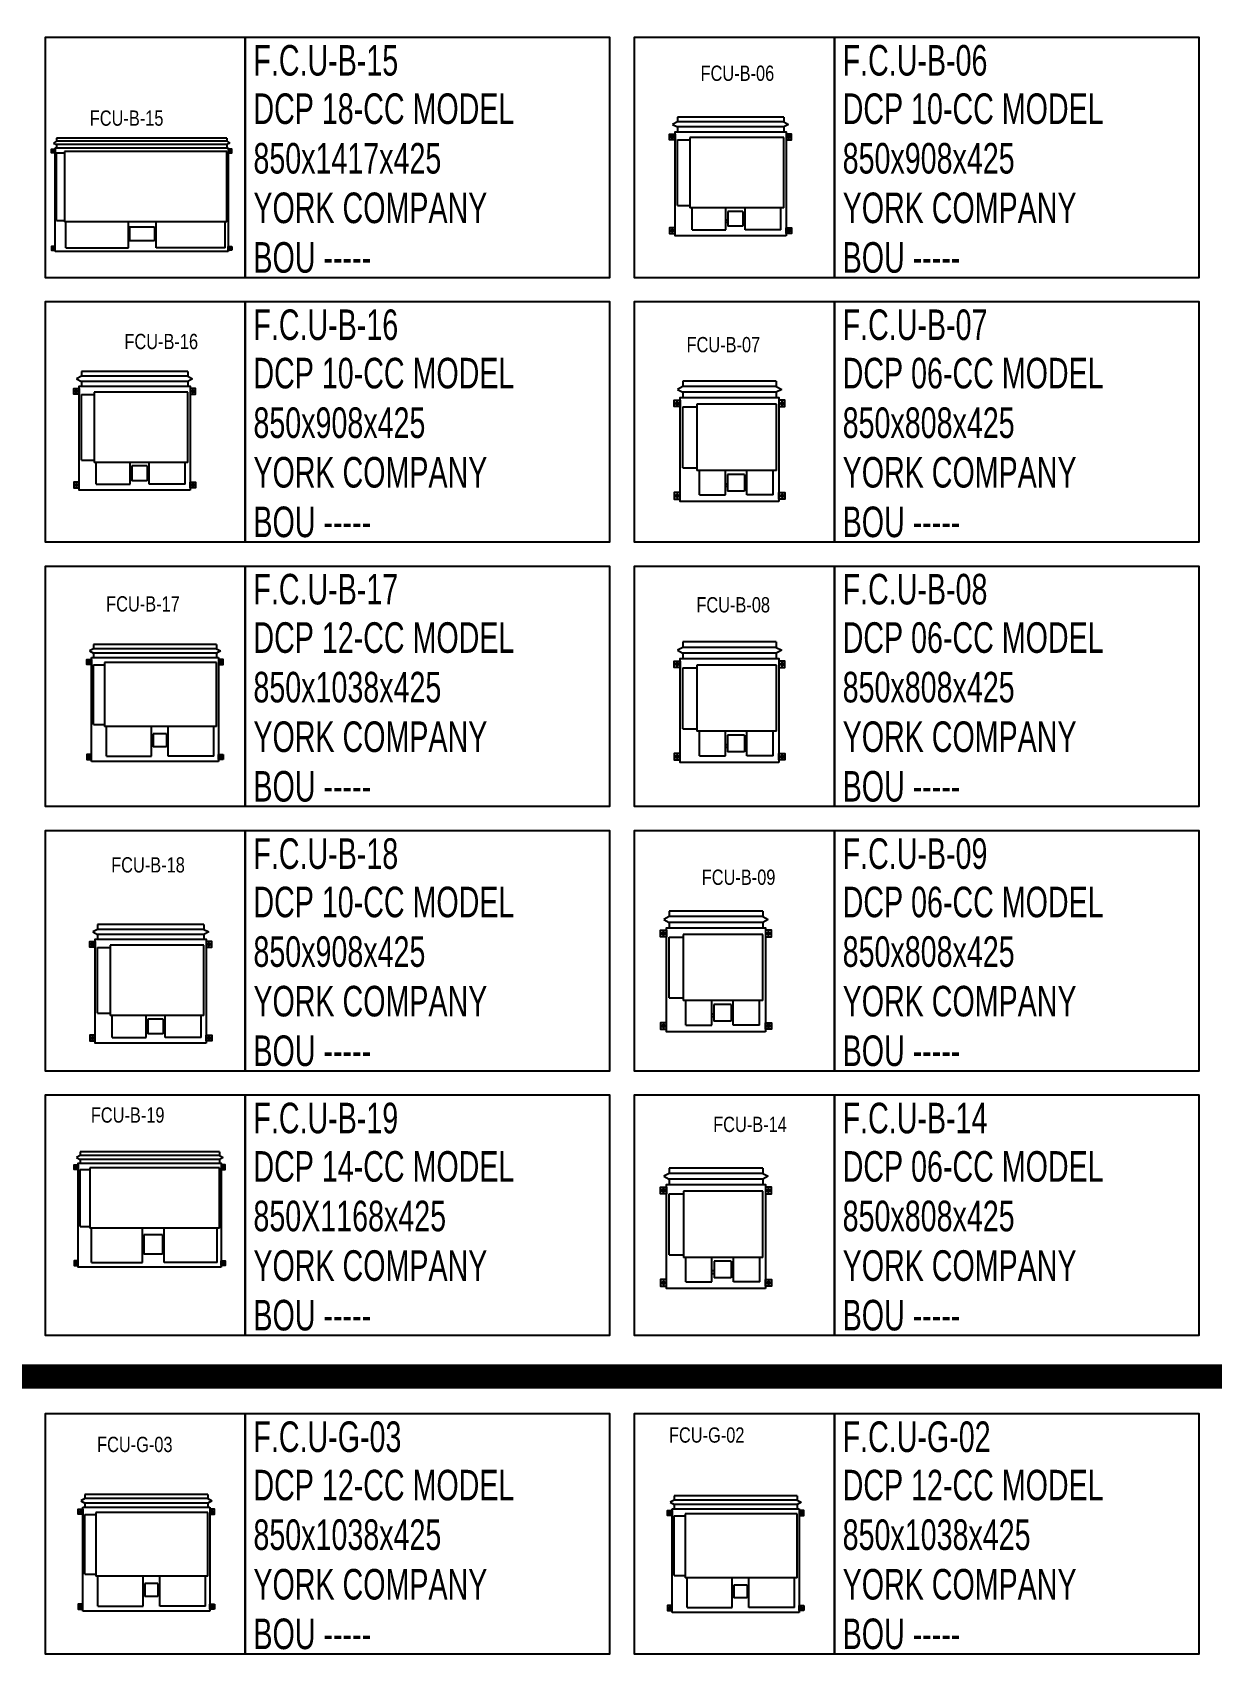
# Model space of a CAD drawing. Header units: millimetres. Extents: x -21221 to 1625077, y -149981 to 356550.
# Drawn here: x 251080 to 260711, y 141794 to 155180 of the extents above; entities that cross this region are included whole.
import ezdxf
from ezdxf.enums import TextEntityAlignment as Align

# ---------------------------------------------------------------- set-up
doc = ezdxf.new("R2010")
doc.units = ezdxf.units.MM
doc.header["$LTSCALE"] = 1000
doc.header["$MEASUREMENT"] = 0
doc.layers.get('0').update_dxf_attribs({"linetype": 'CONTINUOUS'})
doc.layers.add('12- EQUIPMENT HVAC', color=12, linetype='CONTINUOUS')
doc.styles.add('STENCIL', font='stencil.shx')
doc.styles.add('TEXT-P', font='stencil.shx', dxfattribs={"height": 0.3})

# ---------------------------------------------------------------- blocks, each defined once
blk = doc.blocks.new('FCU-B-08')
for p, q in [((-382, 47), (-426, 24)), ((-426, 24), (-382, 0)), ((382, 91), (-382, 91)), ((-382, 91), (-382, 47)), ((382, 47), (-382, 47)), ((382, 0), (-382, 0)), ((382, 91), (382, 47)), ((382, 47), (426, 24)), ((426, 24), (382, 0)), ((-408, -91), (-450, -91)), ((-429, -112), (-429, -70)), ((-383, -618), (-383, -119)), ((-383, -119), (-267, -119)), ((-382, 0), (-382, -44)), ((383, -98), (-267, -98)), ((-267, -98), (-267, -639)), ((382, 0), (382, -44)), ((383, -639), (383, -98)), ((408, -91), (450, -91)), ((429, -112), (429, -70)), ((-383, -618), (-267, -618)), ((383, -639), (-267, -639)), ((-246, -839), (-246, -639)), ((-33, -839), (-33, -639)), ((142, -839), (142, -639)), ((357, -839), (357, -639)), ((-16, -750), (-33, -750)), ((-16, -771), (-33, -771)), ((-16, -671), (-16, -807)), ((123, -671), (-16, -671)), ((123, -671), (123, -807)), ((142, -750), (123, -750)), ((142, -771), (123, -771)), ((-408, -847), (-450, -847)), ((-429, -826), (-429, -868)), ((-246, -839), (-33, -839)), ((123, -807), (-16, -807)), ((357, -839), (142, -839)), ((408, -847), (450, -847)), ((429, -826), (429, -868))]:
    blk.add_line(p, q)
for points in [[(-404, -65), (-404, -117), (-453, -117), (-453, -65)], [(404, -894), (-404, -894), (-404, -44), (404, -44)], [(404, -65), (404, -117), (453, -117), (453, -65)], [(-404, -873), (-404, -820), (-453, -820), (-453, -873)], [(404, -873), (404, -820), (453, -820), (453, -873)]]:
    blk.add_lwpolyline(points, close=True)
for centre, radius in [((-429, -91), 11.5), ((-429, -91), 8.59), ((429, -91), 11.5), ((429, -91), 8.59), ((-429, -847), 11.5), ((-429, -847), 8.59), ((429, -847), 11.5), ((429, -847), 8.59)]:
    blk.add_circle(centre, radius)
blk = doc.blocks.new('FCU-B-07')
for p, q in [((-382, 47), (-426, 24)), ((-426, 24), (-382, 0)), ((382, 91), (-382, 91)), ((-382, 91), (-382, 47)), ((382, 47), (-382, 47)), ((382, 0), (-382, 0)), ((382, 91), (382, 47)), ((382, 47), (426, 24)), ((426, 24), (382, 0)), ((-408, -91), (-450, -91)), ((-429, -112), (-429, -70)), ((-383, -618), (-383, -119)), ((-383, -119), (-267, -119)), ((-382, 0), (-382, -44)), ((383, -98), (-267, -98)), ((-267, -98), (-267, -639)), ((382, 0), (382, -44)), ((383, -639), (383, -98)), ((408, -91), (450, -91)), ((429, -112), (429, -70)), ((-383, -618), (-267, -618)), ((383, -639), (-267, -639)), ((-246, -839), (-246, -639)), ((-33, -839), (-33, -639)), ((142, -839), (142, -639)), ((357, -839), (357, -639)), ((-16, -750), (-33, -750)), ((-16, -771), (-33, -771)), ((-16, -671), (-16, -807)), ((123, -671), (-16, -671)), ((123, -671), (123, -807)), ((142, -750), (123, -750)), ((142, -771), (123, -771)), ((-408, -847), (-450, -847)), ((-429, -826), (-429, -868)), ((-246, -839), (-33, -839)), ((123, -807), (-16, -807)), ((357, -839), (142, -839)), ((408, -847), (450, -847)), ((429, -826), (429, -868))]:
    blk.add_line(p, q)
for points in [[(-404, -65), (-404, -117), (-453, -117), (-453, -65)], [(404, -894), (-404, -894), (-404, -44), (404, -44)], [(404, -65), (404, -117), (453, -117), (453, -65)], [(-404, -873), (-404, -820), (-453, -820), (-453, -873)], [(404, -873), (404, -820), (453, -820), (453, -873)]]:
    blk.add_lwpolyline(points, close=True)
for centre, radius in [((-429, -91), 11.5), ((-429, -91), 8.59), ((429, -91), 11.5), ((429, -91), 8.59), ((-429, -847), 11.5), ((-429, -847), 8.59), ((429, -847), 11.5), ((429, -847), 8.59)]:
    blk.add_circle(centre, radius)
blk = doc.blocks.new('FCU-B-06')
for p, q in [((-434, 42), (-474, 21)), ((-474, 21), (-434, 0)), ((434, 81), (-434, 81)), ((-434, 81), (-434, 42)), ((434, 42), (-434, 42)), ((434, 0), (-434, 0)), ((434, 81), (434, 42)), ((434, 42), (474, 21)), ((474, 21), (434, 0)), ((-457, -81), (-495, -81)), ((-476, -100), (-476, -62)), ((-435, -643), (-435, -106)), ((-435, -106), (-332, -106)), ((-434, 0), (-434, -39)), ((435, -87), (-332, -87)), ((-332, -87), (-332, -662)), ((434, 0), (434, -39)), ((435, -662), (435, -87)), ((457, -81), (495, -81)), ((476, -100), (476, -62)), ((-435, -643), (-332, -643)), ((435, -662), (-332, -662)), ((-314, -841), (-314, -662)), ((-38, -841), (-38, -662)), ((118, -841), (118, -662)), ((412, -841), (412, -662)), ((-23, -761), (-38, -761)), ((-23, -780), (-38, -780)), ((-23, -691), (-23, -812)), ((101, -691), (-23, -691)), ((101, -691), (101, -812)), ((118, -761), (101, -761)), ((118, -780), (101, -780)), ((-457, -847), (-495, -847)), ((-476, -828), (-476, -866)), ((-314, -841), (-38, -841)), ((101, -812), (-23, -812)), ((412, -841), (118, -841)), ((457, -847), (495, -847)), ((476, -828), (476, -866))]:
    blk.add_line(p, q)
for points in [[(-454, -58), (-454, -104), (-498, -104), (-498, -58)], [(454, -889), (-454, -889), (-454, -39), (454, -39)], [(454, -58), (454, -104), (498, -104), (498, -58)], [(-454, -870), (-454, -824), (-498, -824), (-498, -870)], [(454, -870), (454, -824), (498, -824), (498, -870)]]:
    blk.add_lwpolyline(points, close=True)
for centre, radius in [((-476, -81), 10.2), ((-476, -81), 7.65), ((476, -81), 10.2), ((476, -81), 7.65), ((-476, -847), 10.2), ((-476, -847), 7.65), ((476, -847), 10.2), ((476, -847), 7.65)]:
    blk.add_circle(centre, radius)
blk = doc.blocks.new('FCU-B-09')
for p, q in [((-378, 70), (-421, 46)), ((-421, 46), (-378, 23)), ((387, 114), (-378, 114)), ((-378, 114), (-378, 70)), ((387, 70), (-378, 70)), ((387, 23), (-378, 23)), ((-378, 23), (-378, -21)), ((387, 114), (387, 70)), ((387, 70), (430, 46)), ((430, 46), (387, 23)), ((387, 23), (387, -21)), ((-403, -68), (-445, -68)), ((-424, -90), (-424, -47)), ((-378, -595), (-378, -97)), ((-378, -97), (-263, -97)), ((387, -76), (-263, -76)), ((-263, -76), (-263, -616)), ((387, -616), (387, -76)), ((412, -68), (454, -68)), ((433, -90), (433, -47)), ((-378, -595), (-263, -595)), ((387, -616), (-263, -616)), ((-242, -817), (-242, -616)), ((-29, -817), (-29, -616)), ((-12, -648), (-12, -785)), ((127, -648), (-12, -648)), ((127, -648), (127, -785)), ((146, -817), (146, -616)), ((361, -817), (361, -616)), ((-424, -803), (-424, -845)), ((-12, -727), (-29, -727)), ((-12, -749), (-29, -749)), ((127, -785), (-12, -785)), ((146, -727), (127, -727)), ((146, -749), (127, -749)), ((433, -803), (433, -845)), ((-403, -824), (-445, -824)), ((-242, -817), (-29, -817)), ((361, -817), (146, -817)), ((412, -824), (454, -824))]:
    blk.add_line(p, q)
for points in [[(-399, -42), (-399, -95), (-449, -95), (-449, -42)], [(409, -871), (-399, -871), (-399, -21), (409, -21)], [(409, -42), (409, -95), (458, -95), (458, -42)], [(-399, -850), (-399, -798), (-449, -798), (-449, -850)], [(409, -850), (409, -798), (458, -798), (458, -850)]]:
    blk.add_lwpolyline(points, close=True)
for centre, radius in [((-424, -68), 11.5), ((-424, -68), 8.59), ((433, -68), 11.5), ((433, -68), 8.59), ((-424, -824), 11.5), ((-424, -824), 8.59), ((433, -824), 11.5), ((433, -824), 8.59)]:
    blk.add_circle(centre, radius)
blk = doc.blocks.new('FCU-B-14')
for p, q in [((382, 135), (-382, 135)), ((-382, 135), (-382, 91)), ((382, 135), (382, 91)), ((-382, 91), (-426, 68)), ((-426, 68), (-382, 44)), ((382, 91), (-382, 91)), ((382, 44), (-382, 44)), ((-382, 44), (-382, 0)), ((382, 91), (426, 68)), ((426, 68), (382, 44)), ((382, 44), (382, 0)), ((-408, -47), (-450, -47)), ((-429, -68), (-429, -26)), ((-383, -574), (-383, -75)), ((-383, -75), (-267, -75)), ((383, -54), (-267, -54)), ((-267, -54), (-267, -595)), ((383, -595), (383, -54)), ((408, -47), (450, -47)), ((429, -68), (429, -26)), ((-383, -574), (-267, -574)), ((383, -595), (-267, -595)), ((-246, -796), (-246, -595)), ((-33, -796), (-33, -595)), ((-16, -627), (-16, -763)), ((123, -627), (-16, -627)), ((123, -627), (123, -763)), ((142, -796), (142, -595)), ((357, -796), (357, -595)), ((-408, -803), (-450, -803)), ((-429, -782), (-429, -824)), ((-246, -796), (-33, -796)), ((-16, -706), (-33, -706)), ((-16, -728), (-33, -728)), ((123, -763), (-16, -763)), ((142, -706), (123, -706)), ((142, -728), (123, -728)), ((357, -796), (142, -796)), ((408, -803), (450, -803)), ((429, -782), (429, -824))]:
    blk.add_line(p, q)
for points in [[(404, -850), (-404, -850), (-404, 0), (404, 0)], [(-404, -21), (-404, -74), (-453, -74), (-453, -21)], [(404, -21), (404, -74), (453, -74), (453, -21)], [(-404, -829), (-404, -776), (-453, -776), (-453, -829)], [(404, -829), (404, -776), (453, -776), (453, -829)]]:
    blk.add_lwpolyline(points, close=True)
for centre, radius in [((-429, -47), 11.5), ((-429, -47), 8.59), ((429, -47), 11.5), ((429, -47), 8.59), ((-429, -803), 11.5), ((-429, -803), 8.59), ((429, -803), 11.5), ((429, -803), 8.59)]:
    blk.add_circle(centre, radius)
blk = doc.blocks.new('FCU-B-15')
for p, q in [((-696, 52), (-721, 38)), ((-721, 38), (-696, 25)), ((-708, -850), (-708, 0)), ((-708, 0), (708, 0)), ((696, 77), (-696, 77)), ((-696, 77), (-696, 52)), ((696, 52), (-696, 52)), ((696, 25), (-696, 25)), ((-696, 25), (-696, 0)), ((696, 77), (696, 52)), ((696, 52), (721, 38)), ((721, 38), (696, 25)), ((696, 25), (696, 0)), ((708, 0), (708, -850)), ((-711, -27), (-734, -27)), ((-722, -39), (-722, -15)), ((-697, -595), (-697, -43)), ((-697, -43), (-631, -43)), ((697, -31), (-631, -31)), ((-631, -31), (-631, -607)), ((697, -607), (697, -31)), ((711, -27), (734, -27)), ((722, -39), (722, -15)), ((-697, -595), (-631, -595)), ((697, -607), (-631, -607)), ((-619, -819), (-619, -607)), ((-109, -819), (-109, -607)), ((-100, -651), (-100, -762)), ((106, -651), (-100, -651)), ((106, -651), (106, -762)), ((117, -819), (117, -607)), ((682, -819), (682, -607)), ((-100, -708), (-109, -708)), ((-100, -720), (-109, -720)), ((106, -762), (-100, -762)), ((117, -708), (107, -708)), ((117, -720), (107, -720)), ((-711, -823), (-734, -823)), ((-722, -811), (-722, -835)), ((708, -850), (-708, -850)), ((-619, -819), (-109, -819)), ((682, -819), (117, -819)), ((708, -838), (708, -808)), ((708, -808), (736, -808)), ((736, -838), (708, -838)), ((711, -823), (734, -823)), ((722, -811), (722, -835)), ((736, -808), (736, -838))]:
    blk.add_line(p, q)
for points in [[(-708, -12), (-708, -42), (-736, -42), (-736, -12)], [(708, -12), (708, -42), (736, -42), (736, -12)], [(-708, -838), (-708, -808), (-736, -808), (-736, -838)]]:
    blk.add_lwpolyline(points, close=True)
for centre, radius in [((-722, -27), 6.56), ((-722, -27), 4.9), ((722, -27), 6.56), ((722, -27), 4.9), ((-722, -823), 6.56), ((-722, -823), 4.9), ((722, -823), 6.56), ((722, -823), 4.9)]:
    blk.add_circle(centre, radius)
blk = doc.blocks.new('FCU-B-16')
for p, q in [((-434, 42), (-474, 21)), ((-474, 21), (-434, 0)), ((434, 81), (-434, 81)), ((-434, 81), (-434, 42)), ((434, 42), (-434, 42)), ((434, 0), (-434, 0)), ((434, 81), (434, 42)), ((434, 42), (474, 21)), ((474, 21), (434, 0)), ((-457, -81), (-495, -81)), ((-476, -100), (-476, -62)), ((-435, -643), (-435, -106)), ((-435, -106), (-332, -106)), ((-434, 0), (-434, -39)), ((435, -87), (-332, -87)), ((-332, -87), (-332, -662)), ((434, 0), (434, -39)), ((435, -662), (435, -87)), ((457, -81), (495, -81)), ((476, -100), (476, -62)), ((-435, -643), (-332, -643)), ((435, -662), (-332, -662)), ((-314, -841), (-314, -662)), ((-38, -841), (-38, -662)), ((118, -841), (118, -662)), ((412, -841), (412, -662)), ((-23, -761), (-38, -761)), ((-23, -780), (-38, -780)), ((-23, -691), (-23, -812)), ((101, -691), (-23, -691)), ((101, -691), (101, -812)), ((118, -761), (101, -761)), ((118, -780), (101, -780)), ((-457, -847), (-495, -847)), ((-476, -828), (-476, -866)), ((-314, -841), (-38, -841)), ((101, -812), (-23, -812)), ((412, -841), (118, -841)), ((457, -847), (495, -847)), ((476, -828), (476, -866))]:
    blk.add_line(p, q)
for points in [[(-454, -58), (-454, -104), (-498, -104), (-498, -58)], [(454, -889), (-454, -889), (-454, -39), (454, -39)], [(454, -58), (454, -104), (498, -104), (498, -58)], [(-454, -870), (-454, -824), (-498, -824), (-498, -870)], [(454, -870), (454, -824), (498, -824), (498, -870)]]:
    blk.add_lwpolyline(points, close=True)
for centre, radius in [((-476, -81), 10.2), ((-476, -81), 7.65), ((476, -81), 10.2), ((476, -81), 7.65), ((-476, -847), 10.2), ((-476, -847), 7.65), ((476, -847), 10.2), ((476, -847), 7.65)]:
    blk.add_circle(centre, radius)
blk = doc.blocks.new('FCU-B-17')
for p, q in [((-479, 55), (-513, 37)), ((-513, 37), (-479, 18)), ((525, 89), (-479, 89)), ((-479, 89), (-479, 55)), ((525, 55), (-479, 55)), ((525, 18), (-479, 18)), ((-479, 18), (-479, -16)), ((525, 89), (525, 55)), ((525, 55), (559, 37)), ((559, 37), (525, 18)), ((525, 18), (525, -16)), ((-499, -53), (-532, -53)), ((-516, -69), (-516, -36)), ((-496, -866), (-496, -16)), ((-496, -16), (542, -16)), ((-480, -564), (-480, -75)), ((-480, -75), (-390, -75)), ((525, -58), (-390, -58)), ((-390, -58), (-390, -580)), ((525, -580), (525, -58)), ((542, -16), (542, -866)), ((544, -53), (577, -53)), ((561, -69), (561, -36)), ((-480, -564), (-390, -564)), ((525, -580), (-390, -580)), ((-374, -824), (-374, -580)), ((-5, -824), (-5, -580)), ((9, -640), (9, -746)), ((117, -640), (9, -640)), ((117, -640), (117, -746)), ((132, -824), (132, -580)), ((505, -824), (505, -580)), ((9, -701), (-5, -701)), ((9, -718), (-5, -718)), ((117, -746), (9, -746)), ((132, -701), (117, -701)), ((132, -718), (117, -718)), ((-499, -829), (-532, -829)), ((-516, -813), (-516, -846)), ((542, -866), (-496, -866)), ((-374, -824), (-5, -824)), ((505, -824), (132, -824)), ((542, -850), (542, -809)), ((542, -809), (580, -809)), ((580, -850), (542, -850)), ((544, -829), (577, -829)), ((561, -813), (561, -846)), ((580, -809), (580, -850))]:
    blk.add_line(p, q)
for points in [[(-496, -32), (-496, -73), (-535, -73), (-535, -32)], [(542, -32), (542, -73), (580, -73), (580, -32)], [(-496, -850), (-496, -809), (-535, -809), (-535, -850)]]:
    blk.add_lwpolyline(points, close=True)
for centre, radius in [((-516, -53), 8.96), ((-516, -53), 6.69), ((561, -53), 8.96), ((561, -53), 6.69), ((-516, -829), 8.96), ((-516, -829), 6.69), ((561, -829), 8.96), ((561, -829), 6.69)]:
    blk.add_circle(centre, radius)
blk = doc.blocks.new('FCU-B-18')
for p, q in [((-407, 81), (-447, 60)), ((-447, 60), (-407, 39)), ((461, 120), (-407, 120)), ((-407, 120), (-407, 81)), ((461, 81), (-407, 81)), ((461, 39), (-407, 39)), ((-407, 39), (-407, 0)), ((461, 120), (461, 81)), ((461, 81), (501, 60)), ((501, 60), (461, 39)), ((461, 39), (461, 0)), ((-430, -42), (-468, -42)), ((-449, -61), (-449, -23)), ((-408, -604), (-408, -67)), ((-408, -67), (-305, -67)), ((462, -48), (-305, -48)), ((-305, -48), (-305, -623)), ((462, -623), (462, -48)), ((484, -42), (522, -42)), ((503, -61), (503, -23)), ((-408, -604), (-305, -604)), ((462, -623), (-305, -623)), ((-287, -802), (-287, -623)), ((-11, -802), (-11, -623)), ((4, -652), (4, -773)), ((128, -652), (4, -652)), ((128, -652), (128, -773)), ((145, -802), (145, -623)), ((439, -802), (439, -623)), ((-449, -789), (-449, -827)), ((-287, -802), (-11, -802)), ((4, -722), (-11, -722)), ((4, -741), (-11, -741)), ((128, -773), (4, -773)), ((145, -722), (128, -722)), ((145, -741), (128, -741)), ((439, -802), (145, -802)), ((503, -789), (503, -827)), ((-430, -808), (-468, -808)), ((484, -808), (522, -808))]:
    blk.add_line(p, q)
for points in [[(481, -850), (-427, -850), (-427, 0), (481, 0)], [(-427, -19), (-427, -65), (-471, -65), (-471, -19)], [(481, -19), (481, -65), (525, -65), (525, -19)], [(-427, -831), (-427, -785), (-471, -785), (-471, -831)], [(481, -831), (481, -785), (525, -785), (525, -831)]]:
    blk.add_lwpolyline(points, close=True)
for centre, radius in [((-449, -42), 10.2), ((-449, -42), 7.65), ((503, -42), 10.2), ((503, -42), 7.65), ((-449, -808), 10.2), ((-449, -808), 7.65), ((503, -808), 10.2), ((503, -808), 7.65)]:
    blk.add_circle(centre, radius)
blk = doc.blocks.new('FCU-B-19')
for p, q in [((-551, 43), (-581, 27)), ((-581, 27), (-551, 10)), ((587, 73), (-551, 73)), ((-551, 73), (-551, 43)), ((587, 43), (-551, 43)), ((587, 10), (-551, 10)), ((-551, 10), (-551, -20)), ((587, 73), (587, 43)), ((587, 43), (617, 27)), ((617, 27), (587, 10)), ((587, 10), (587, -20)), ((-568, -53), (-598, -53)), ((-583, -67), (-583, -38)), ((-551, -537), (-551, -72)), ((-551, -72), (-471, -72)), ((587, -58), (-471, -58)), ((-471, -58), (-471, -552)), ((587, -552), (587, -58)), ((604, -53), (634, -53)), ((619, -67), (619, -38)), ((-551, -537), (-471, -537)), ((587, -552), (-471, -552)), ((-457, -832), (-457, -552)), ((-41, -832), (-41, -552)), ((-29, -605), (-29, -763)), ((122, -605), (-29, -605)), ((122, -605), (122, -763)), ((135, -832), (135, -552)), ((569, -832), (569, -552)), ((-29, -723), (-41, -723)), ((-29, -739), (-41, -739)), ((122, -763), (-29, -763)), ((135, -723), (122, -723)), ((135, -739), (122, -739)), ((-568, -837), (-598, -837)), ((-583, -823), (-583, -852)), ((-457, -832), (-41, -832)), ((569, -832), (135, -832)), ((604, -837), (634, -837)), ((619, -823), (619, -852))]:
    blk.add_line(p, q)
for points in [[(-566, -34), (-566, -71), (-600, -71), (-600, -34)], [(602, -870), (-566, -870), (-566, -20), (602, -20)], [(602, -34), (602, -71), (636, -71), (636, -34)], [(-566, -855), (-566, -819), (-600, -819), (-600, -855)], [(602, -855), (602, -819), (636, -819), (636, -855)]]:
    blk.add_lwpolyline(points, close=True)
for centre, radius in [((-583, -53), 7.96), ((-583, -53), 5.95), ((619, -53), 7.96), ((619, -53), 5.95), ((-583, -837), 7.96), ((-583, -837), 5.95), ((619, -837), 7.96), ((619, -837), 5.95)]:
    blk.add_circle(centre, radius)
blk = doc.blocks.new('FCU-G-02')
for p, q in [((-485, 53), (-519, 35)), ((-519, 35), (-485, 16)), ((519, 87), (-485, 87)), ((-485, 87), (-485, 53)), ((519, 53), (-485, 53)), ((519, 16), (-485, 16)), ((-485, 16), (-485, -18)), ((519, 87), (519, 53)), ((519, 53), (553, 35)), ((553, 35), (519, 16)), ((519, 16), (519, -18)), ((-505, -54), (-537, -54)), ((-521, -71), (-521, -38)), ((-502, -868), (-502, -18)), ((-502, -18), (536, -18)), ((-486, -565), (-486, -76)), ((-486, -76), (-396, -76)), ((520, -60), (-396, -60)), ((-396, -60), (-396, -582)), ((520, -582), (520, -60)), ((536, -18), (536, -868)), ((539, -54), (571, -54)), ((555, -71), (555, -38)), ((-486, -565), (-396, -565)), ((520, -582), (-396, -582)), ((-379, -825), (-379, -582)), ((-10, -825), (-10, -582)), ((3, -642), (3, -748)), ((111, -642), (3, -642)), ((111, -642), (111, -748)), ((126, -825), (126, -582)), ((499, -825), (499, -582)), ((3, -703), (-10, -703)), ((3, -720), (-10, -720)), ((111, -748), (3, -748)), ((126, -703), (111, -703)), ((126, -720), (111, -720)), ((-505, -831), (-537, -831)), ((-521, -814), (-521, -847)), ((536, -868), (-502, -868)), ((-379, -825), (-10, -825)), ((499, -825), (126, -825)), ((536, -851), (536, -810)), ((536, -810), (574, -810)), ((574, -851), (536, -851)), ((539, -831), (571, -831)), ((555, -814), (555, -847)), ((574, -810), (574, -851))]:
    blk.add_line(p, q)
for points in [[(-502, -34), (-502, -75), (-540, -75), (-540, -34)], [(536, -34), (536, -75), (574, -75), (574, -34)], [(-502, -851), (-502, -810), (-540, -810), (-540, -851)]]:
    blk.add_lwpolyline(points, close=True)
for centre, radius in [((-521, -54), 8.96), ((-521, -54), 6.69), ((555, -54), 8.96), ((555, -54), 6.69), ((-521, -831), 8.96), ((-521, -831), 6.69), ((555, -831), 8.96), ((555, -831), 6.69)]:
    blk.add_circle(centre, radius)
blk = doc.blocks.new('FCU-G-03')
for p, q in [((-502, 37), (-536, 18)), ((-536, 18), (-502, 0)), ((502, 71), (-502, 71)), ((-502, 71), (-502, 37)), ((502, 37), (-502, 37)), ((502, 0), (-502, 0)), ((502, 71), (502, 37)), ((502, 37), (536, 18)), ((536, 18), (502, 0)), ((-522, -71), (-554, -71)), ((-538, -87), (-538, -55)), ((-519, -884), (-519, -34)), ((-519, -34), (519, -34)), ((-503, -582), (-503, -93)), ((-503, -93), (-413, -93)), ((-502, 0), (-502, -34)), ((503, -76), (-413, -76)), ((-413, -76), (-413, -598)), ((502, 0), (502, -34)), ((503, -598), (503, -76)), ((519, -34), (519, -884)), ((522, -71), (554, -71)), ((538, -87), (538, -55)), ((-503, -582), (-413, -582)), ((503, -598), (-413, -598)), ((-396, -842), (-396, -598)), ((-27, -842), (-27, -598)), ((-14, -658), (-14, -764)), ((94, -658), (-14, -658)), ((94, -658), (94, -764)), ((109, -842), (109, -598)), ((482, -842), (482, -598)), ((-14, -719), (-27, -719)), ((-14, -736), (-27, -736)), ((94, -764), (-14, -764)), ((109, -719), (94, -719)), ((109, -736), (94, -736)), ((-522, -847), (-554, -847)), ((-538, -831), (-538, -864)), ((519, -884), (-519, -884)), ((-396, -842), (-27, -842)), ((482, -842), (109, -842)), ((519, -868), (519, -827)), ((519, -827), (557, -827)), ((557, -868), (519, -868)), ((522, -847), (554, -847)), ((538, -831), (538, -864)), ((557, -827), (557, -868))]:
    blk.add_line(p, q)
for points in [[(-519, -50), (-519, -91), (-557, -91), (-557, -50)], [(519, -50), (519, -91), (557, -91), (557, -50)], [(-519, -868), (-519, -827), (-557, -827), (-557, -868)]]:
    blk.add_lwpolyline(points, close=True)
for centre, radius in [((-538, -71), 8.96), ((-538, -71), 6.69), ((538, -71), 8.96), ((538, -71), 6.69), ((-538, -847), 8.96), ((-538, -847), 6.69), ((538, -847), 8.96), ((538, -847), 6.69)]:
    blk.add_circle(centre, radius)

msp = doc.modelspace()

# ---------------------------------------------------------------- linework, layer by layer
at = {"layer": '12- EQUIPMENT HVAC', "color": 212, "const_width": 200}
for points in [[(265723.4, 155388.5), (236166.4, 155388.5), (236166.4, 144195.7), (265723.4, 144195.7)], [(265723.4, 144195.7), (236166.4, 144195.7), (236166.4, 133274.9), (265723.4, 133274.9)]]:
    msp.add_lwpolyline(points, close=True, dxfattribs=at)
at = {"layer": '12- EQUIPMENT HVAC', "color": 33}
for points in [[(252815.5, 155141.8), (251179.7, 155141.8), (251179.7, 153180.2), (252815.5, 153180.2)], [(252815.5, 153180.2), (255795.1, 153180.2), (255795.1, 155141.8), (252815.5, 155141.8)], [(257630.9, 155141.8), (255995.1, 155141.8), (255995.1, 153180.2), (257630.9, 153180.2)], [(257630.9, 153180.2), (260610.5, 153180.2), (260610.5, 155141.8), (257630.9, 155141.8)], [(252815.5, 152980.2), (251179.7, 152980.2), (251179.7, 151018.5), (252815.5, 151018.5)], [(252815.5, 151018.5), (255795.1, 151018.5), (255795.1, 152980.2), (252815.5, 152980.2)], [(257630.9, 152980.2), (255995.1, 152980.2), (255995.1, 151018.5), (257630.9, 151018.5)], [(257630.9, 151018.5), (260610.5, 151018.5), (260610.5, 152980.2), (257630.9, 152980.2)], [(252815.5, 150818.5), (251179.7, 150818.5), (251179.7, 148856.9), (252815.5, 148856.9)], [(252815.5, 148856.9), (255795.1, 148856.9), (255795.1, 150818.5), (252815.5, 150818.5)], [(257630.9, 150818.5), (255995.1, 150818.5), (255995.1, 148856.9), (257630.9, 148856.9)], [(257630.9, 148856.9), (260610.5, 148856.9), (260610.5, 150818.5), (257630.9, 150818.5)], [(252815.5, 148656.9), (251179.7, 148656.9), (251179.7, 146695.2), (252815.5, 146695.2)], [(252815.5, 146695.2), (255795.1, 146695.2), (255795.1, 148656.9), (252815.5, 148656.9)], [(257630.9, 148656.9), (255995.1, 148656.9), (255995.1, 146695.2), (257630.9, 146695.2)], [(257630.9, 146695.2), (260610.5, 146695.2), (260610.5, 148656.9), (257630.9, 148656.9)], [(252815.5, 146495.2), (251179.7, 146495.2), (251179.7, 144533.6), (252815.5, 144533.6)], [(252815.5, 144533.6), (255795.1, 144533.6), (255795.1, 146495.2), (252815.5, 146495.2)], [(257630.9, 146495.2), (255995.1, 146495.2), (255995.1, 144533.6), (257630.9, 144533.6)], [(257630.9, 144533.6), (260610.5, 144533.6), (260610.5, 146495.2), (257630.9, 146495.2)], [(252815.5, 143890.1), (251179.7, 143890.1), (251179.7, 141928.4), (252815.5, 141928.4)], [(252815.5, 141928.4), (255795.1, 141928.4), (255795.1, 143890.1), (252815.5, 143890.1)], [(257630.9, 143890.1), (255995.1, 143890.1), (255995.1, 141928.4), (257630.9, 141928.4)], [(257630.9, 141928.4), (260610.5, 141928.4), (260610.5, 143890.1), (257630.9, 143890.1)]]:
    msp.add_lwpolyline(points, close=True, dxfattribs=at)

# ---------------------------------------------------------------- block references
at = {"layer": '12- EQUIPMENT HVAC'}
for name, p in [('FCU-B-06', (256782.4, 154410.3)), ('FCU-B-15', (251969.9, 154241)), ('FCU-B-16', (251912.4, 152330.4)), ('FCU-B-07', (256774.1, 152241.4)), ('FCU-B-08', (256774.1, 150109.1)), ('FCU-B-09', (256658.9, 147885.2)), ('FCU-B-14', (256663.4, 145764.3))]:
    msp.add_blockref(name, p, dxfattribs=at)
at = {"layer": '12- EQUIPMENT HVAC', "color": 3}
for name, p in [('FCU-B-17', (252055.4, 150089.6)), ('FCU-B-18', (252016.9, 147769.9)), ('FCU-B-19', (252017.4, 145959.2)), ('FCU-G-03', (252008.3, 143160.6)), ('FCU-G-02', (256806.7, 143133.1))]:
    msp.add_blockref(name, p, dxfattribs=at)

# ---------------------------------------------------------------- texts
at = {"layer": '12- EQUIPMENT HVAC', "color": 4, "style": 'TEXT-P', "width": 0.7}
for s, p in [('F.C.U-B-15', (252883, 154755.3)), ('F.C.U-B-06', (257698.4, 154755.3)), ('DCP 18-CC MODEL', (252883, 154359.7)), ('DCP 10-CC MODEL', (257698.4, 154359.7)), ('850x1417x425', (252883, 153954.4)), ('850x908x425', (257698.4, 153954.4)), ('YORK COMPANY', (252883, 153549.2)), ('YORK COMPANY', (257698.4, 153549.2)), ('BOU -----', (252883, 153143.9)), ('BOU -----', (257698.4, 153143.9)), ('F.C.U-B-16', (252883, 152593.6)), ('F.C.U-B-07', (257698.4, 152593.6)), ('DCP 10-CC MODEL', (252883, 152198.1)), ('DCP 06-CC MODEL', (257698.4, 152198.1)), ('850x908x425', (252883, 151792.8)), ('850x808x425', (257698.4, 151792.8)), ('YORK COMPANY', (252883, 151387.5)), ('YORK COMPANY', (257698.4, 151387.5)), ('BOU -----', (252883, 150982.2)), ('BOU -----', (257698.4, 150982.2)), ('F.C.U-B-17', (252883, 150432)), ('F.C.U-B-08', (257698.4, 150432)), ('DCP 12-CC MODEL', (252883, 150036.4)), ('DCP 06-CC MODEL', (257698.4, 150036.4)), ('850x1038x425', (252883, 149631.1)), ('850x808x425', (257698.4, 149631.1)), ('YORK COMPANY', (252883, 149225.9)), ('YORK COMPANY', (257698.4, 149225.9)), ('BOU -----', (252883, 148820.6)), ('BOU -----', (257698.4, 148820.6)), ('F.C.U-B-18', (252883, 148270.3)), ('F.C.U-B-09', (257698.4, 148270.3)), ('DCP 10-CC MODEL', (252883, 147874.8)), ('DCP 06-CC MODEL', (257698.4, 147874.8)), ('850x908x425', (252883, 147469.5)), ('850x808x425', (257698.4, 147469.5)), ('YORK COMPANY', (252883, 147064.2)), ('YORK COMPANY', (257698.4, 147064.2)), ('BOU -----', (252883, 146658.9)), ('BOU -----', (257698.4, 146658.9)), ('F.C.U-B-19', (252883, 146108.7)), ('F.C.U-B-14', (257698.4, 146108.7)), ('DCP 14-CC MODEL', (252883, 145713.1)), ('DCP 06-CC MODEL', (257698.4, 145713.1)), ('850X1168x425', (252883, 145307.9)), ('850x808x425', (257698.4, 145307.9)), ('YORK COMPANY', (252883, 144902.6)), ('YORK COMPANY', (257698.4, 144902.6)), ('BOU -----', (252883, 144497.3)), ('BOU -----', (257698.4, 144497.3)), ('F.C.U-G-03', (252883, 143503.5)), ('F.C.U-G-02', (257698.4, 143503.5)), ('DCP 12-CC MODEL', (252883, 143108)), ('DCP 12-CC MODEL', (257698.4, 143108)), ('850x1038x425', (252883, 142702.7)), ('850x1038x425', (257698.4, 142702.7)), ('YORK COMPANY', (252883, 142297.4)), ('YORK COMPANY', (257698.4, 142297.4)), ('BOU -----', (252883, 141892.1)), ('BOU -----', (257698.4, 141892.1))]:
    msp.add_text(s, height=250, dxfattribs=at).set_placement(p, align=Align.BOTTOM_LEFT)
at = {"layer": '12- EQUIPMENT HVAC', "color": 4, "style": 'STENCIL', "width": 0.8}
for s, p in [('FCU-B-06', (256537.1, 154787, 0)), ('FCU-B-15', (251545.7, 154420.2, 0)), ('FCU-B-16', (251828.8, 152594.2, 0)), ('FCU-B-07', (256422.5, 152568.4, 0)), ('FCU-B-17', (251679.4, 150449.3, 0)), ('FCU-B-08', (256502.9, 150441.7, 0)), ('FCU-B-18', (251720.5, 148315.8, 0)), ('FCU-B-09', (256546.9, 148214.6, 0)), ('FCU-B-19', (251554.3, 146270.8, 0)), ('FCU-B-14', (256640.1, 146194.3, 0)), ('FCU-G-02', (256279, 143654.8, 0)), ('FCU-G-03', (251605.4, 143578, 0))]:
    msp.add_text(s, height=125, dxfattribs=at).set_placement(p)

doc.saveas('drawing.dxf')
